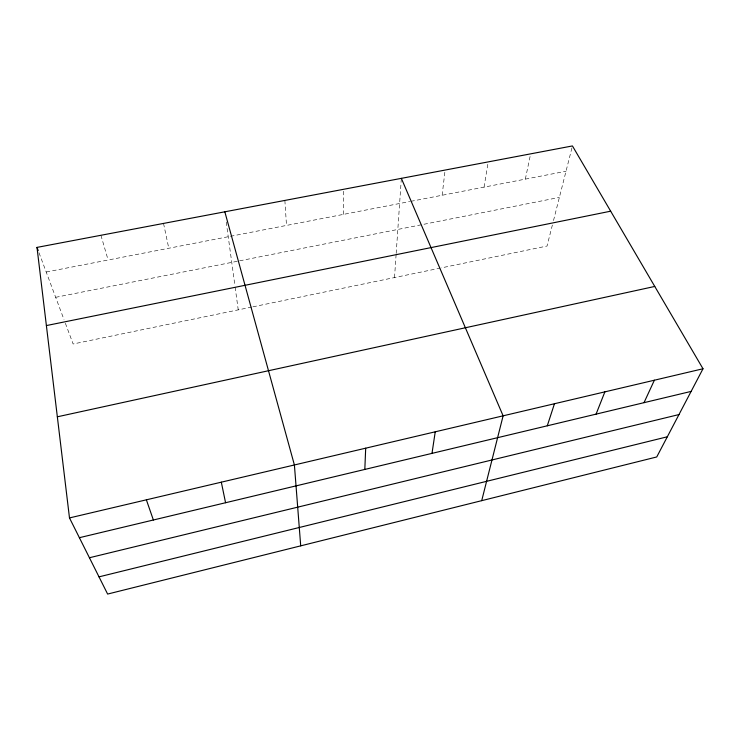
<?xml version="1.0" encoding="UTF-8"?>
<svg xmlns="http://www.w3.org/2000/svg" width="740" height="740" viewBox="0 0 740 740"><rect width="100%" height="100%" fill="white"/><g stroke="black" fill="none" stroke-linecap="round" stroke-linejoin="round"><path stroke-width="0.56" stroke-dasharray="3.7 2.78" d="M343.61 214.36L343.702 189.283M394.522 277.555L396.104 254.579M396.178 253.441L401.265 179.496M442.15 195.258L445.101 170.061M484.053 187.137L488.197 161.903M525.335 179.126L530.635 153.855M552.382 224.997L547.045 246.032L441.336 267.88M553.502 220.576L572.159 147.038M251.776 307.063L73.131 343.989L64.806 321.733M252.904 306.832L440.207 268.121M55.676 297.314L238.511 261.044M239.64 260.822L559.385 197.404M46.204 272.015L228.235 236.726M230.473 236.291L409.692 201.548M410.811 201.335L566.017 171.245M38.998 252.747L64.01 319.615M100.927 235.283L108.123 260.008M163.531 223.424L168.785 248.252M226.218 222L234.987 286.075M235.135 287.203L238.234 309.866M284.872 200.429L286.5 225.432"/><path stroke-width="1.11" d="M364.82 469.438L365.69 448.181M431.993 453.37L435.24 431.809M481.712 500.656L503.117 415.825L401.348 178.358M547.276 425.805L554.463 403.735M596.07 414.141L604.876 391.867M644.013 402.671L654.382 380.212M703 368.761L656.741 456.959L107.624 594.063L69.486 517.926L37 247.4L572.436 145.937L703 368.761L69.486 517.926M99.003 576.858L667.313 436.794M89.429 557.747L678.978 414.557M79.383 537.693L691.123 391.404M57.341 416.805L654.761 286.445M46.389 325.572L610.666 211.187M37 247.4L38.203 250.61M146.372 499.824L153.374 519.998M224.831 211.806L294.4 464.97L300.708 545.852M221.316 482.175L225.571 502.738"/></g></svg>
